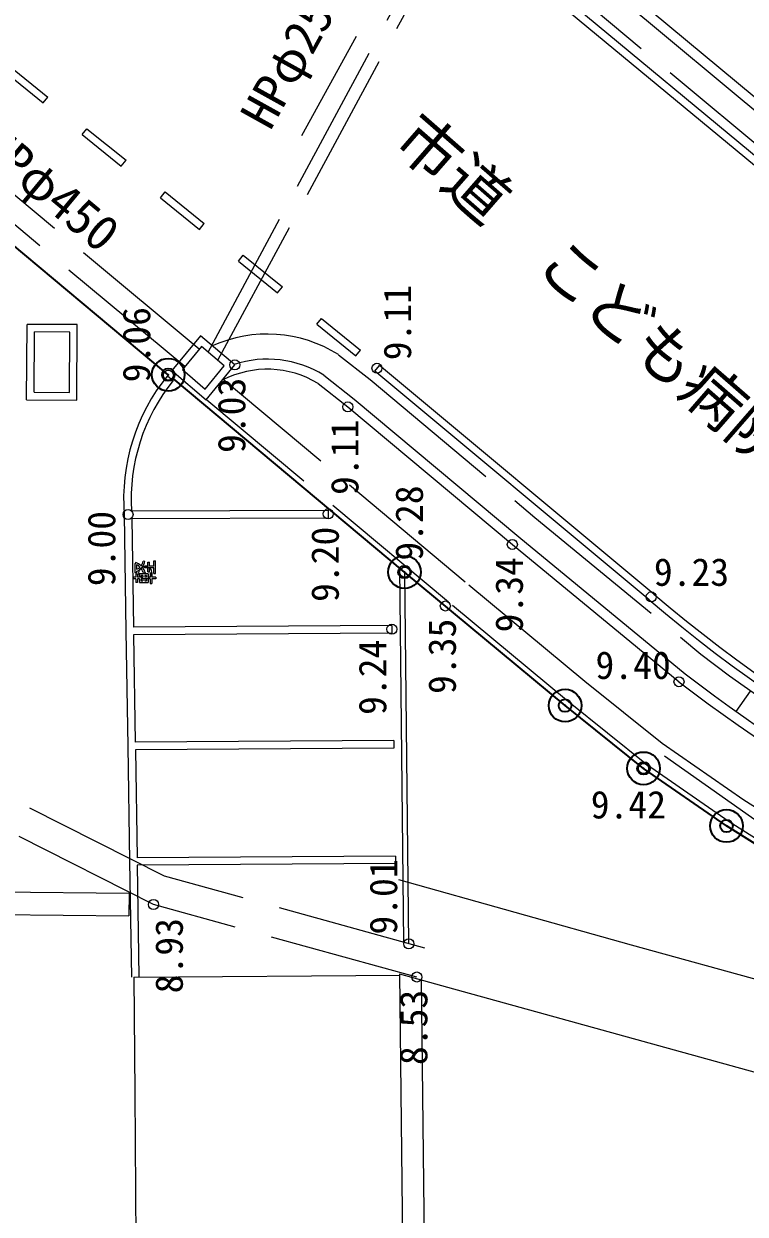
# Model space of a CAD drawing. Units: millimetres on the paper. Extents: x -427 to 422, y -327 to 297.
# Drawn here: x -134.46 to -105.75, y 89.28 to 136.61 of the extents above; entities that cross this region are included whole.
import ezdxf
from ezdxf.enums import TextEntityAlignment as Align

# ---------------------------------------------------------------- set-up
doc = ezdxf.new("R2010")
doc.units = ezdxf.units.MM
doc.header["$PDMODE"] = 32
doc.header["$PDSIZE"] = 0.5
doc.linetypes.add('CHAIN', pattern=[18.5, 12, -1.5, 3.5, -1.5])
doc.linetypes.add('DASHED', pattern=[7.5, 6, -1.5])
for name, color, linetype, lineweight in [('0-2_S-SUV-LWCN', 7, 'Continuous', 35), ('0-6_S-SUV-HTXT', 7, 'Continuous', 35), ('0-8_S-SUV', 33, 'Continuous', 13)]:
    doc.layers.add(name, color=color, linetype=linetype, lineweight=lineweight)
doc.styles.add('ＭＳ ゴシック', font='')
doc.styles.get('ＭＳ ゴシック').set_extended_font_data('MS Gothic')

# ---------------------------------------------------------------- blocks, each defined once
blk = doc.blocks.new('open_arrow')
at = {"color": 0, "linetype": 'Continuous', "lineweight": -2}
blk.add_lwpolyline([(7.5, 1.25), (0, 0), (7.5, -1.25)], dxfattribs=at)
blk = doc.blocks.new('DIMENSION_043_')
at = {"layer": '0-8_S-SUV'}
blk.add_line((-9533031.9, -108836180.7), (-9530742.6, -108838119.6), dxfattribs=at)
at = {"layer": '0-8_S-SUV', "xscale": 0.2, "yscale": 0.2, "rotation": 139.7}
blk.add_blockref('open_arrow', (-9533031.9, -108836180.7), dxfattribs=at)
blk = doc.blocks.new('DIMENSION_057_')
at = {"layer": '0-8_S-SUV'}
blk.add_line((-9539141.6, -108823266.8), (-9537890.7, -108821395.9), dxfattribs=at)
at = {"layer": '0-8_S-SUV', "xscale": 0.2, "yscale": 0.2, "rotation": 236.2}
blk.add_blockref('open_arrow', (-9539141.6, -108823266.8), dxfattribs=at)

msp = doc.modelspace()

# ---------------------------------------------------------------- linework, layer by layer
at = {"layer": '0-2_S-SUV-LWCN', "color": 6}
for centre in [(-128.706, 122.662), (-119.307, 114.815), (-112.918, 109.504), (-109.796, 107.009), (-106.498, 104.718)]:
    msp.add_circle(centre, 0.65, dxfattribs=at)
for p in [(-128.706, 122.662), (-119.307, 114.815), (-112.918, 109.504), (-109.796, 107.009), (-106.498, 104.718)]:
    msp.add_point(p, dxfattribs=at)
at = {"layer": '0-6_S-SUV-HTXT', "color": 6, "linetype": 'CHAIN'}
msp.add_lwpolyline([(-63.64, 92.252), (-69.979, 92.582), (-73.966, 92.908), (-77.187, 93.347), (-80.827, 93.992), (-84.727, 94.919), (-88.559, 96.04), (-92.33, 97.377), (-96.013, 98.918), (-99.62, 100.657), (-103.124, 102.593), (-106.498, 104.718), (-109.796, 107.009), (-112.918, 109.504), (-119.307, 114.815), (-128.706, 122.662), (-140.528, 132.521), (-143.357, 134.879), (-146.007, 136.856), (-147.66, 137.991), (-149.333, 139.108), (-151.034, 140.149), (-152.786, 141.141), (-156.44, 142.709)], dxfattribs=at)
at = {"layer": '0-8_S-SUV'}
for p, q in [((-121.151, 144.462), (-97.371, 124.736)), ((-121.319, 144.211), (-97.558, 124.501)), ((-97.827, 127.396), (-116.6, 143.04)), ((-98.084, 127.089), (-116.831, 142.712)), ((-135.054, 134.959), (-133.498, 133.701)), ((-135.242, 134.725), (-133.687, 133.468)), ((-133.687, 133.468), (-133.498, 133.701)), ((-132.132, 132.21), (-131.943, 132.444)), ((-132.132, 132.21), (-130.577, 130.953)), ((-131.943, 132.444), (-130.388, 131.186)), ((-130.577, 130.953), (-130.388, 131.186)), ((-129.021, 129.695), (-128.833, 129.929)), ((-129.021, 129.695), (-127.466, 128.438)), ((-128.833, 129.929), (-127.277, 128.671)), ((-127.466, 128.438), (-127.277, 128.671)), ((-125.911, 127.181), (-125.722, 127.414)), ((-125.722, 127.414), (-124.167, 126.156)), ((-125.911, 127.181), (-124.356, 125.923)), ((-124.356, 125.923), (-124.167, 126.156)), ((-134.345, 121.664), (-134.327, 124.664)), ((-132.327, 124.652), (-134.327, 124.664)), ((-132.345, 121.652), (-132.327, 124.652)), ((-122.8, 124.666), (-122.612, 124.899)), ((-122.8, 124.666), (-121.245, 123.408)), ((-122.612, 124.899), (-121.056, 123.641)), ((-134.043, 121.962), (-134.028, 124.362)), ((-132.628, 124.353), (-134.028, 124.362)), ((-132.643, 121.953), (-132.628, 124.353)), ((-127.387, 123.783), (-128.144, 122.87)), ((-126.478, 123.014), (-127.387, 123.783)), ((-121.245, 123.408), (-121.056, 123.641)), ((-128.741, 122.623), (-128.508, 122.434)), ((-128.144, 122.87), (-127.241, 122.091)), ((-127.241, 122.091), (-126.478, 123.014)), ((-122.514, 122.639), (-121.308, 121.69)), ((-120.493, 122.799), (-120.301, 123.029)), ((-109.579, 113.706), (-120.493, 122.799)), ((-109.386, 113.936), (-120.301, 123.029)), ((-122.743, 122.31), (-121.56, 121.379)), ((-134.345, 121.664), (-132.345, 121.652)), ((-134.043, 121.962), (-132.643, 121.953)), ((-121.308, 121.69), (-114.761, 116.218)), ((-121.56, 121.379), (-115.017, 115.91)), ((-130.46, 117.093), (-130.39, 112.468)), ((-130.17, 117.25), (-122.342, 117.271)), ((-130.158, 116.95), (-122.341, 116.971)), ((-130.158, 116.95), (-130.092, 112.621)), ((-122.342, 117.271), (-122.341, 116.971)), ((-114.761, 116.218), (-108.137, 110.764)), ((-115.017, 115.91), (-108.386, 110.451)), ((-130.005, 115.196), (-130.036, 115.138)), ((-130.036, 115.138), (-130.036, 114.788)), ((-129.966, 115.102), (-129.966, 114.923)), ((-129.638, 115.238), (-129.707, 115.249)), ((-129.527, 115.048), (-129.657, 115.048)), ((-129.657, 114.978), (-129.657, 115.048)), ((-129.527, 115.048), (-129.527, 115.203)), ((-129.527, 115.203), (-129.457, 115.203)), ((-129.457, 115.048), (-129.457, 115.203)), ((-129.287, 115.048), (-129.457, 115.048)), ((-129.287, 115.263), (-129.217, 115.263)), ((-129.287, 115.048), (-129.287, 115.263)), ((-129.217, 114.763), (-129.217, 115.263)), ((-130.097, 114.538), (-130.097, 114.608)), ((-129.997, 114.608), (-130.097, 114.608)), ((-129.966, 114.788), (-130.036, 114.788)), ((-129.997, 114.748), (-129.997, 114.608)), ((-129.997, 114.748), (-129.927, 114.748)), ((-129.966, 114.848), (-129.966, 114.788)), ((-129.927, 114.748), (-129.927, 114.608)), ((-129.857, 114.608), (-129.927, 114.608)), ((-129.507, 114.748), (-129.857, 114.748)), ((-129.857, 114.748), (-129.857, 114.608)), ((-129.787, 114.678), (-129.787, 114.608)), ((-129.717, 114.678), (-129.787, 114.678)), ((-129.717, 114.608), (-129.787, 114.608)), ((-129.717, 114.678), (-129.717, 114.608)), ((-129.688, 114.771), (-129.622, 114.792)), ((-129.527, 114.978), (-129.657, 114.978)), ((-129.647, 114.678), (-129.647, 114.608)), ((-129.577, 114.678), (-129.647, 114.678)), ((-129.577, 114.608), (-129.647, 114.608)), ((-129.577, 114.678), (-129.577, 114.608)), ((-129.527, 114.823), (-129.527, 114.978)), ((-129.527, 114.823), (-129.457, 114.823)), ((-129.507, 114.748), (-129.507, 114.608)), ((-129.427, 114.608), (-129.507, 114.608)), ((-129.287, 114.978), (-129.457, 114.978)), ((-129.457, 114.823), (-129.457, 114.978)), ((-129.427, 114.778), (-129.427, 114.608)), ((-129.427, 114.778), (-129.357, 114.778)), ((-129.357, 114.778), (-129.357, 114.608)), ((-129.197, 114.608), (-129.357, 114.608)), ((-129.287, 114.763), (-129.287, 114.978)), ((-129.287, 114.763), (-129.217, 114.763)), ((-129.197, 114.608), (-129.197, 114.538)), ((-119.335, 100.096), (-119.497, 114.973)), ((-119.134, 100.041), (-119.295, 114.805)), ((-129.997, 114.538), (-130.097, 114.538)), ((-129.997, 114.538), (-129.997, 114.398)), ((-129.927, 114.398), (-129.997, 114.398)), ((-129.927, 114.538), (-129.927, 114.398)), ((-129.857, 114.538), (-129.927, 114.538)), ((-129.857, 114.538), (-129.857, 114.398)), ((-129.857, 114.398), (-129.507, 114.398)), ((-129.717, 114.538), (-129.787, 114.538)), ((-129.787, 114.538), (-129.787, 114.468)), ((-129.787, 114.468), (-129.717, 114.468)), ((-129.717, 114.538), (-129.717, 114.468)), ((-129.647, 114.538), (-129.647, 114.468)), ((-129.577, 114.538), (-129.647, 114.538)), ((-129.647, 114.468), (-129.577, 114.468)), ((-129.577, 114.538), (-129.577, 114.468)), ((-129.427, 114.538), (-129.507, 114.538)), ((-129.507, 114.538), (-129.507, 114.398)), ((-129.427, 114.538), (-129.427, 114.358)), ((-129.427, 114.358), (-129.357, 114.358)), ((-129.357, 114.538), (-129.357, 114.358)), ((-129.197, 114.538), (-129.357, 114.538)), ((-119.809, 112.688), (-130.092, 112.621)), ((-119.809, 112.688), (-119.807, 112.388)), ((-130.39, 112.468), (-130.319, 107.895)), ((-119.807, 112.388), (-130.087, 112.321)), ((-130.087, 112.321), (-130.021, 108.048)), ((-106.11, 109.268), (-105.535, 110.081)), ((-119.738, 108.115), (-130.021, 108.048)), ((-119.738, 108.115), (-119.736, 107.815)), ((-130.319, 107.895), (-130.248, 103.302)), ((-119.736, 107.815), (-130.016, 107.748)), ((-130.016, 107.748), (-129.95, 103.455)), ((-130.248, 103.302), (-130.177, 98.709)), ((-119.667, 103.522), (-129.95, 103.455)), ((-119.665, 103.222), (-129.946, 103.155)), ((-119.667, 103.522), (-119.665, 103.222)), ((-129.946, 103.155), (-129.877, 98.713)), ((-110.273, 99.983), (-119.538, 102.571)), ((-139.538, 102.135), (-130.269, 102.047)), ((-130.269, 102.047), (-130.278, 101.147)), ((-139.547, 101.235), (-130.278, 101.147)), ((-90.561, 94.546), (-110.273, 99.983)), ((-130.074, 98.708), (-119.478, 98.787)), ((-130.074, 98.708), (-130.043, 94.108)), ((-119.505, 98.843), (-117.592, 98.31)), ((-119.229, 76.151), (-119.499, 98.842)), ((-118.369, 76.16), (-118.636, 98.601)), ((-117.592, 98.31), (-97.984, 92.886)), ((-130.043, 94.108), (-129.693, 48.101))]:
    msp.add_line(p, q, dxfattribs=at)
at = {"layer": '0-8_S-SUV', "linetype": 'DASHED'}
for p, q in [((-127.127, 123.564), (-117.278, 141.802)), ((-98.363, 126.02), (-117.409, 141.892)), ((-126.737, 123.234), (-116.886, 141.476)), ((-127.477, 123.672), (-139.758, 133.906)), ((-128.053, 122.981), (-140.334, 133.215)), ((-121.938, 123.458), (-120.678, 122.467)), ((-116.889, 114.414), (-126.52, 122.467)), ((-120.678, 122.467), (-114.123, 116.988)), ((-117.555, 113.616), (-127.167, 121.652)), ((-114.123, 116.988), (-107.515, 111.548)), ((-112.128, 110.459), (-116.889, 114.414)), ((-112.786, 109.654), (-117.555, 113.616)), ((-109.054, 107.992), (-112.128, 110.459)), ((-109.676, 107.158), (-112.786, 109.654)), ((-128.859, 102.716), (-141.039, 108.889)), ((-105.81, 105.746), (-109.054, 107.992)), ((-129.294, 101.591), (-141.486, 107.771)), ((-106.385, 104.878), (-109.676, 107.158)), ((-102.495, 103.649), (-105.81, 105.746)), ((-103.02, 102.751), (-106.385, 104.878)), ((-118.496, 99.865), (-128.859, 102.716)), ((-118.814, 98.708), (-129.294, 101.591))]:
    msp.add_line(p, q, dxfattribs=at)
at = {"layer": '0-8_S-SUV'}
msp.add_lwpolyline([(-127.206, 121.663), (-126.057, 123.052), (-127.424, 124.207), (-128.562, 122.835)], close=True, dxfattribs=at)
for centre in [(-126.06, 123.049), (-120.404, 122.918), (-128.704, 122.645), (-121.56, 121.381), (-130.309, 117.102), (-122.342, 117.124), (-115.017, 115.914), (-119.296, 114.806), (-117.683, 113.465), (-109.49, 113.825), (-119.809, 112.54), (-108.387, 110.454), (-109.798, 107), (-129.295, 101.594), (-119.135, 100.033), (-118.816, 98.712)]:
    msp.add_circle(centre, 0.2, dxfattribs=at)
at = {"layer": '0-8_S-SUV', "linetype": 'DASHED'}
for centre, radius, start, end in [((-124.768, 118.989), 5.29, 57.6596, 114.4915), ((-66.015, 165.732), 68.251, 232.55079, 251.68298)]:
    msp.add_arc(centre, radius, start, end, dxfattribs=at)
at = {"layer": '0-8_S-SUV'}
for centre, radius, start, end in [((-124.768, 118.989), 4.29, 58.3066, 107.9175), ((-122.702, 117.714), 7.782, 140.8914, 184.5794), ((-124.768, 118.989), 3.89, 58.6329, 117.0357), ((-122.702, 117.714), 7.482, 140.8914, 183.554), ((-130.231, 114.598), 0.64, 46.1258, 69.2402), ((-130.231, 114.598), 0.57, 45.8943, 62.2773), ((-130.126, 115.316), 0.424, 322.7407, 350.8578), ((-130.126, 115.316), 0.494, 321.3438, 350.8578), ((-130.126, 115.316), 0.424, 292.0671, 313.2762), ((-130.126, 115.316), 0.494, 288.8114, 313.1481), ((-130.231, 114.598), 0.57, 17.637, 38.8476), ((-130.231, 114.598), 0.64, 17.637, 39.7723), ((-66.337, 165.016), 67.102, 229.87687, 252.9086), ((-66.337, 165.016), 66.802, 229.87614, 252.9086), ((-66.015, 165.732), 69.251, 232.53618, 251.68298), ((-66.015, 165.732), 69.651, 232.53043, 251.68298)]:
    msp.add_arc(centre, radius, start, end, dxfattribs=at)
msp.add_point((-129.623, 114.789), dxfattribs=at)

# ---------------------------------------------------------------- block references
at = {"layer": '0-8_S-SUV', "xscale": 0.002, "yscale": 0.002, "rotation": 5}
for name in ['DIMENSION_057_', 'DIMENSION_043_']:
    msp.add_blockref(name, (-86.851, 218613.28), dxfattribs=at)

# ---------------------------------------------------------------- texts
at = {"layer": '0-8_S-SUV', "style": 'ＭＳ ゴシック'}
for s, height, rotation, p in [('HPφ250', 1.43, 60.94, (-124.274, 132.118)), ('市道\u3000こども病院前線', 1.833, 318.905, (-120.207, 131.412)), ('HPφ450', 1.43, 320.276, (-136.572, 131.175)), ('9.11', 1.1, 89.978, (-118.715, 123.235)), ('9.06', 1.1, 89.978, (-129.096, 122.356)), ('9.03', 1.1, 89.978, (-125.311, 119.549)), ('9.11', 1.1, 89.978, (-120.811, 117.88)), ('9.28', 1.1, 89.978, (-118.246, 115.268)), ('9.00', 1.1, 89.978, (-130.487, 114.251)), ('9.20', 1.1, 89.978, (-121.593, 113.624)), ('9.34', 1.1, 89.978, (-114.268, 112.414)), ('9.23', 1.1, 359.978, (-109.386, 113.936)), ('9.35', 1.1, 89.978, (-116.934, 109.965)), ('9.24', 1.1, 89.978, (-119.703, 109.132)), ('9.40', 1.1, 359.978, (-111.71, 110.233)), ('9.42', 1.1, 359.978, (-111.897, 104.687)), ('9.01', 1.1, 89.978, (-119.27, 100.398)), ('8.93', 1.1, 89.978, (-127.799, 98.062)), ('8.53', 1.1, 89.978, (-118.068, 95.211))]:
    msp.add_text(s, height=height, rotation=rotation, dxfattribs=at).set_placement(p, align=Align.BOTTOM_LEFT)

doc.saveas('drawing.dxf')
